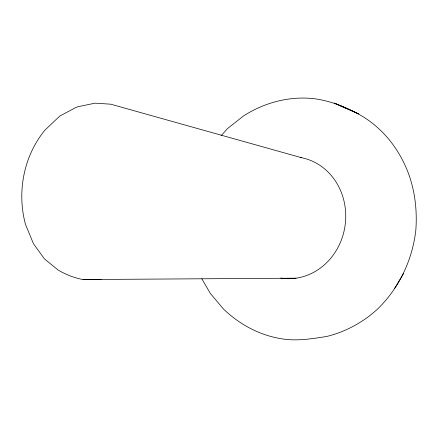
<?xml version="1.0" encoding="UTF-8"?>
<svg xmlns="http://www.w3.org/2000/svg" width="438" height="438" viewBox="0 0 438 438"><rect width="100%" height="100%" fill="white"/><g stroke="black" fill="none" stroke-linecap="round" stroke-linejoin="round"><path stroke-width="0.66" d="M201.787 278.71L210.344 293.427L223.533 309.108C239.159 324.093 258.825 334.906 280.271 338.547C295.781 341.487 311.319 338.886 326.682 336.466C345.675 331.845 363.162 322.264 377.551 309.064C399.089 288.209 412.448 259.926 415.826 230.196C417.633 205.816 413.675 180.713 401.958 159.087C393.165 142.175 380.053 127.507 363.94 117.264C348.96 108.148 332.267 101.298 314.829 98.774C289.956 95.752 264.585 102.426 243.599 115.895L227.508 128.591L221.13 135.714M394.605 288.434L403.529 273.651M296.066 278.185L83.138 279.548C74.422 278.042 65.908 274.555 58.298 270.169L44.397 258.863L33.425 243.648L25.508 224.448C16.748 192.211 23.608 156.136 44.89 130.185L59.732 116.114L75.719 107.567L77.756 106.768L95.134 103.16L110.737 104.189L301.475 157.696M340.463 105.821L358.821 113.935L334.309 103.078L345.998 108.246M300.178 157.456A61.079 55.374 -82.4 0 1 344.892 226.818A61.079 55.374 -82.4 0 1 280.791 278.053M100.981 279.471L83.138 279.548L100.981 279.471"/></g></svg>
